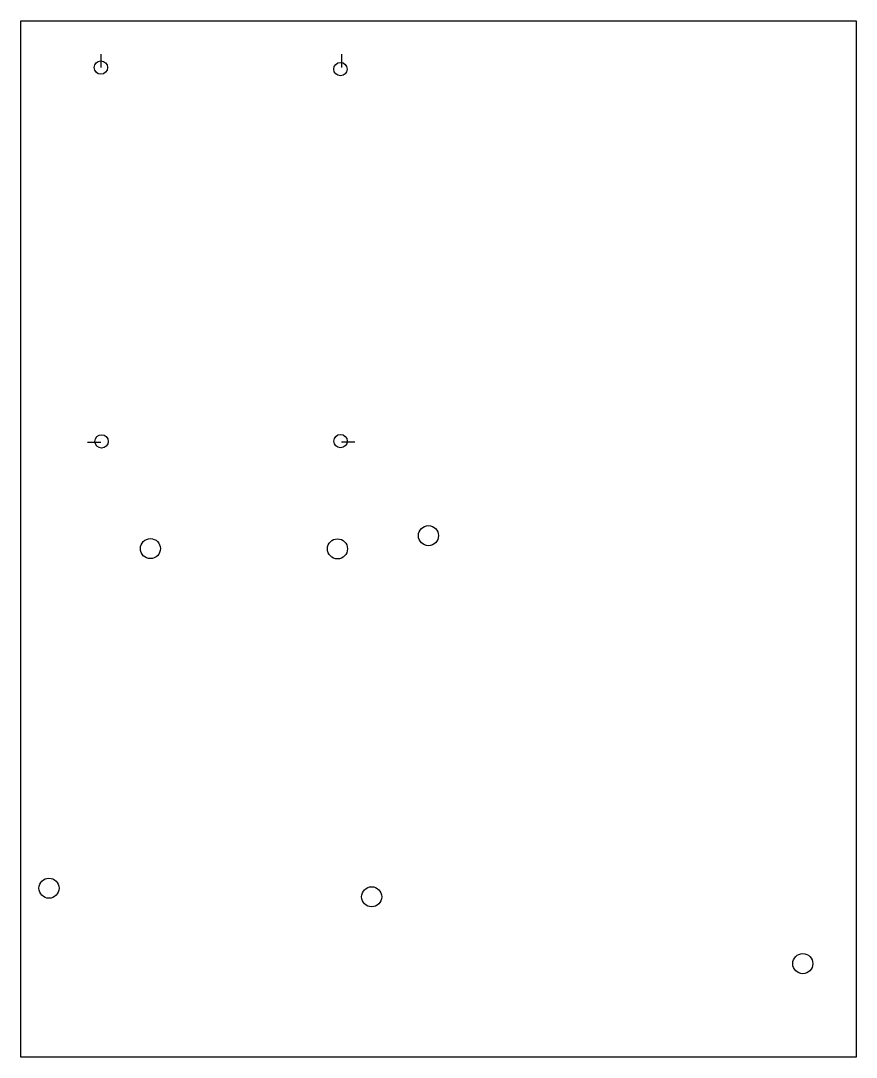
# Model space of a CAD drawing. Header units: millimetres. Extents: x -120 to 5, y -80 to 75.
import ezdxf

# ---------------------------------------------------------------- set-up
doc = ezdxf.new("R2010")
doc.units = ezdxf.units.MM
doc.layers.get('0').update_dxf_attribs({"linetype": 'CONTINUOUS'})

msp = doc.modelspace()

# ---------------------------------------------------------------- linework, layer by layer
for p, q in [((-108, 70), (-108, 68)), ((-72, 70), (-72, 68)), ((-110, 12), (-108, 12)), ((-70, 12), (-72, 12))]:
    msp.add_line(p, q)
msp.add_lwpolyline([(5, -80), (-120, -80), (-120, 75), (5, 75)], close=True)
for centre, radius in [((-108, 68), 1), ((-72.17, 67.76), 1), ((-107.9, 12.1), 1), ((-72.15, 12.14), 1), ((-59, -2), 1.5), ((-100.6, -3.94), 1.5), ((-72.62, -3.98), 1.5), ((-115.77, -54.72), 1.5), ((-67.5, -56), 1.5), ((-3, -66), 1.5)]:
    msp.add_circle(centre, radius)

doc.saveas('drawing.dxf')
